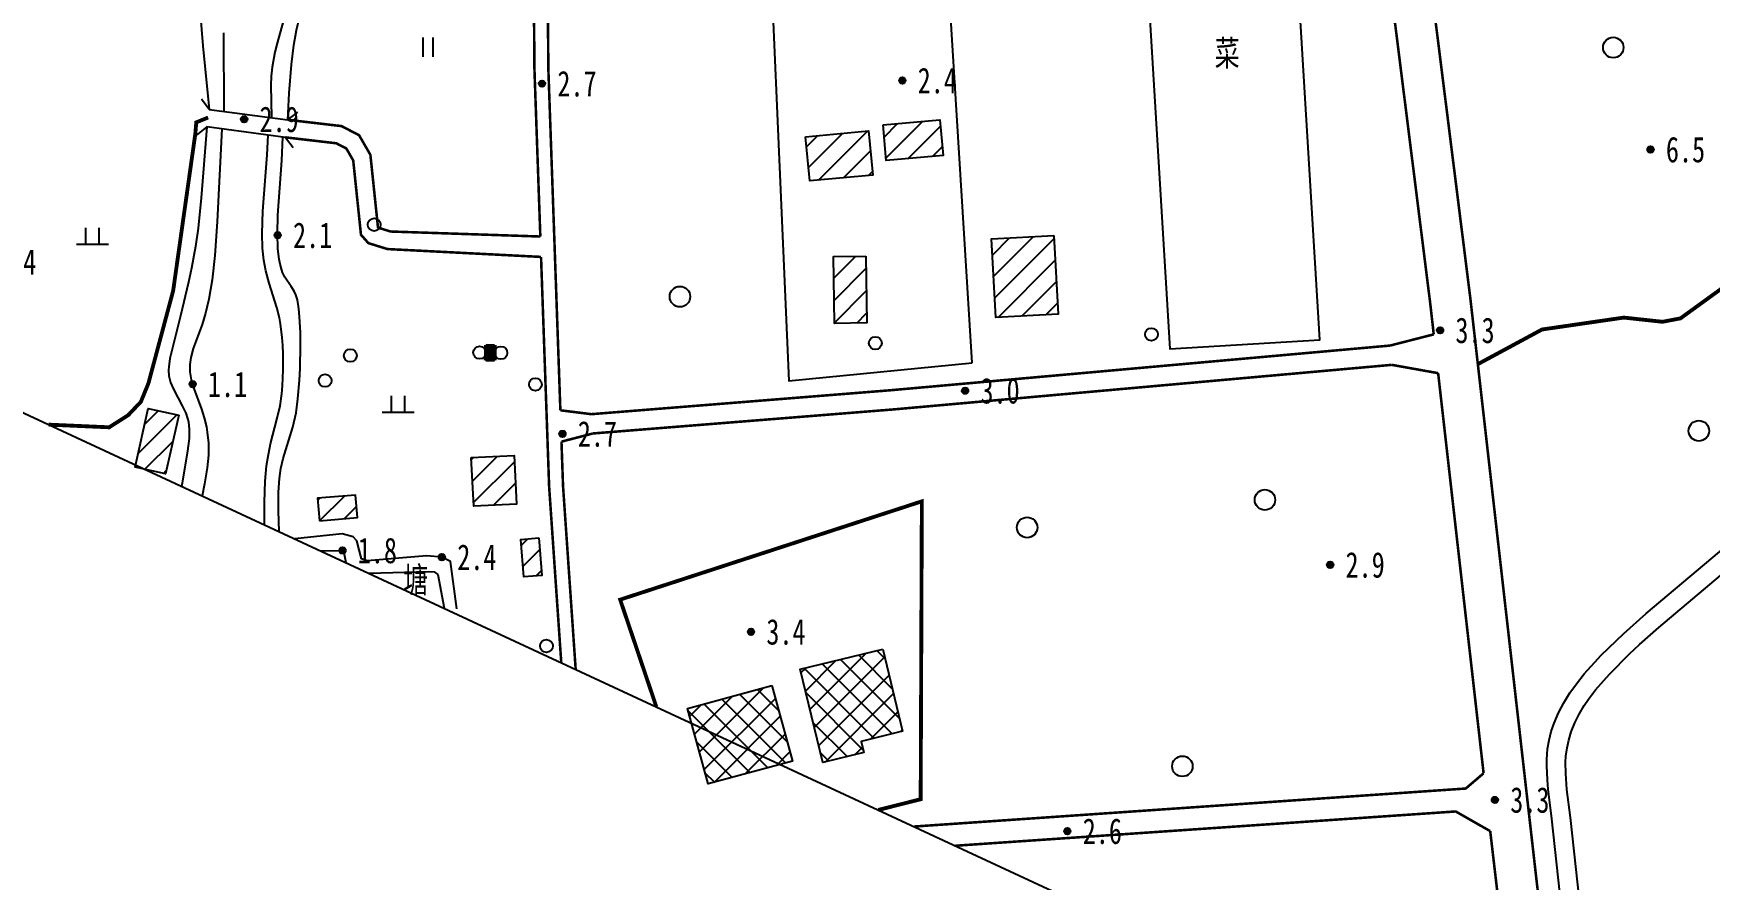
# Model space of a CAD drawing. Header units: metres. Extents: x 494039 to 619385, y 3351420 to 3402703.
# Drawn here: x 584467.6 to 584729.6, y 3394700.2 to 3394832.3 of the extents above; entities that cross this region are included whole.
import ezdxf
from ezdxf.enums import TextEntityAlignment as Align

# ---------------------------------------------------------------- set-up
doc = ezdxf.new("R2010")
doc.units = ezdxf.units.M
for name, pattern in [('2430', [0]), ('2450', [0]), ('4430', [0]), ('4440', [0]), ('8521', [0])]:
    doc.linetypes.add(name, pattern=pattern)
for name, color, linetype in [('210100', 130, 'Continuous'), ('230102', 141, 'Continuous'), ('310300', 8, 'Continuous'), ('310500', 8, 'Continuous'), ('330400', 8, 'Continuous'), ('380201', 8, '2430'), ('380202', 8, '2450'), ('420500', 8, 'Continuous'), ('430300', 8, 'Continuous'), ('430600', 8, '4440'), ('440300', 8, '4430'), ('510301', 8, 'Continuous'), ('510402', 8, 'Continuous'), ('720100', 8, 'Continuous'), ('760201', 8, '8521'), ('810302', 8, 'Continuous'), ('810501', 8, 'Continuous'), ('810600', 8, 'Continuous'), ('范围线', 8, 'Continuous')]:
    doc.layers.add(name, color=color, linetype=linetype)
pattern_1 = [(45, (0, 0), (-1.767766953, 1.767766953), []), (135, (0, 0), (-1.767766953, -1.767766953), [])]
pattern_2 = [(45, (0, 0), (-1.767766953, 1.767766953), [])]

# ---------------------------------------------------------------- blocks, each defined once
blk = doc.blocks.new('gc170')
at = {"linetype": 'Continuous'}
blk.add_circle((0, 0), 0.5, dxfattribs=at)
blk = doc.blocks.new('p_point')
for radius in [0.25, 0.2, 0.15, 0.1, 0.05]:
    blk.add_circle((0, 0), radius)
blk.add_point((0, 0))
blk = doc.blocks.new('vm')
at = {"linetype": 'Continuous'}
for p, q in [((1.25, 0), (-1.25, 0)), ((-0.5, 0), (-0.5, 1.3)), ((0.5, 1.3), (0.5, 0))]:
    blk.add_line(p, q, dxfattribs=at)
blk = doc.blocks.new('v1')
blk.add_circle((0, 0), 0.8)
blk = doc.blocks.new('ve')
at = {"color": 0, "linetype": 'Continuous'}
for p, q in [((-0.4, 1.5), (-0.4, 0)), ((0.4, 0), (0.4, 1.5))]:
    blk.add_line(p, q, dxfattribs=at)
blk = doc.blocks.new('1-3&1-4')
at = {"layer": '310300', "linetype": 'Continuous'}
h = blk.add_hatch(dxfattribs=at)
h.set_pattern_fill('ANSI31', color=8, scale=20, style=0)
h.set_pattern_definition(pattern_2)
h.paths.add_polyline_path([(584588.2771, 3394816.2001), (584598.1355, 3394817.1191), (584598.7793, 3394810.2132), (584588.9209, 3394809.2942)])
h = blk.add_hatch(dxfattribs=at)
h.set_pattern_fill('ANSI31', color=8, scale=20, style=0)
h.set_pattern_definition(pattern_2)
h.paths.add_polyline_path([(584600.401, 3394818.0562), (584609.2672, 3394818.8351), (584609.7574, 3394813.2549), (584600.8912, 3394812.4761)])
h = blk.add_hatch(dxfattribs=at)
h.set_pattern_fill('ANSI31', color=8, scale=20, style=0)
h.set_pattern_definition(pattern_2)
h.paths.add_polyline_path([(584627.0578, 3394800.7887), (584627.7429, 3394788.5072), (584618.0235, 3394787.965), (584617.3384, 3394800.2465)])
h = blk.add_hatch(dxfattribs=at)
h.set_pattern_fill('ANSI31', color=8, scale=20, style=0)
h.set_pattern_definition(pattern_2)
h.paths.add_polyline_path([(584597.6875, 3394797.5423), (584597.835, 3394787.1248), (584592.7816, 3394787.0533), (584592.6341, 3394797.4707)])
h = blk.add_hatch(dxfattribs=at)
h.set_pattern_fill('ANSI31', color=8, scale=20, style=0)
h.set_pattern_definition(pattern_2)
h.paths.add_polyline_path([(584490.2971, 3394772.6847), (584488.2415, 3394763.5196), (584483.474, 3394764.5888), (584485.5295, 3394773.7539)])
h = blk.add_hatch(dxfattribs=at)
h.set_pattern_fill('ANSI31', color=8, scale=20, style=0)
h.set_pattern_definition(pattern_2)
h.paths.add_polyline_path([(584536.0308, 3394766.0936), (584542.7145, 3394766.4278), (584543.0952, 3394758.8135), (584536.4115, 3394758.4793)])
h = blk.add_hatch(dxfattribs=at)
h.set_pattern_fill('ANSI31', color=8, scale=20, style=0)
h.set_pattern_definition(pattern_2)
h.paths.add_polyline_path([(584512.2894, 3394756.2188), (584518.2439, 3394756.7107), (584517.955, 3394760.2073), (584512.0006, 3394759.7154)])
h = blk.add_hatch(dxfattribs=at)
h.set_pattern_fill('ANSI31', color=8, scale=20, style=0)
h.set_pattern_definition(pattern_2)
h.paths.add_polyline_path([(584546.5978, 3394753.522), (584547.0663, 3394747.6681), (584544.2152, 3394747.4399), (584543.7467, 3394753.2938)])
at = {"layer": '310500', "linetype": 'Continuous'}
h = blk.add_hatch(dxfattribs=at)
h.set_pattern_fill('ANSI37', color=8, scale=20, style=0)
h.set_pattern_definition(pattern_1)
h.paths.add_polyline_path([(584600.3331, 3394736.1364), (584603.4453, 3394723.3209), (584596.9495, 3394721.7434), (584597.3761, 3394719.9867), (584590.952, 3394718.4267), (584587.4132, 3394732.9989)])
h = blk.add_hatch(dxfattribs=at)
h.set_pattern_fill('ANSI37', color=8, scale=20, style=0)
h.set_pattern_definition(pattern_1)
h.paths.add_polyline_path([(584583.0201, 3394730.4662), (584586.2333, 3394718.668), (584573.0583, 3394715.0799), (584569.8451, 3394726.878)])
at = {"layer": '210100', "color": 141, "linetype": 'Continuous', "flags": 128}
for points in [[(584497.4024, 3394820.1682), (584497.3603, 3394832.4484)], [(584507.5435, 3394837.6706), (584505.6646, 3394830.8216), (584505.3352, 3394829.3963), (584504.9181, 3394827.1031), (584504.7545, 3394825.6567), (584504.6885, 3394824.2622), (584504.7895, 3394819.1908)]]:
    blk.add_lwpolyline(points, dxfattribs=at)
at = {"layer": '210100', "color": 141, "linetype": 'Continuous', "elevation": 0.9436, "flags": 128}
for points in [[(584497.0135, 3394817.4301), (584496.3064, 3394802.9511), (584495.9309, 3394797.6631), (584495.5087, 3394793.8441), (584494.9971, 3394790.8156), (584494.489, 3394788.6585), (584493.9447, 3394786.8761), (584492.5743, 3394783.1153), (584492.1956, 3394781.729), (584492.0281, 3394780.6227), (584492.0371, 3394779.462), (584492.2459, 3394778.2463), (584492.6477, 3394776.8782), (584493.8459, 3394773.6634), (584494.2878, 3394772.3032), (584494.6248, 3394770.8769), (584494.766, 3394770.039), (584494.9352, 3394768.3567), (584494.9445, 3394766.4344), (584494.7511, 3394764.4717), (584494.3173, 3394761.9869), (584493.9436, 3394760.1012)], [(584503.7002, 3394755.572), (584503.6973, 3394759.1105), (584503.8247, 3394762.4179), (584504.039, 3394764.804), (584504.205, 3394765.9877), (584504.6537, 3394768.2362), (584505.7054, 3394772.2369), (584506.1317, 3394774.1594), (584506.4031, 3394776.0181), (584506.5212, 3394777.2689), (584506.6376, 3394779.7863), (584506.6169, 3394782.3103), (584506.5567, 3394783.5696), (584506.4607, 3394784.8241), (584506.1918, 3394787.0007), (584506.0294, 3394787.9229), (584505.6518, 3394789.5401), (584504.4241, 3394793.305), (584503.8929, 3394795.2625), (584503.5976, 3394796.9416), (584503.4182, 3394798.8159), (584503.3575, 3394801.1102), (584503.4664, 3394804.5613), (584504.1067, 3394813.3984), (584504.2743, 3394816.4695)]]:
    blk.add_lwpolyline(points, dxfattribs=at)
at = {"layer": '230102', "color": 141, "linetype": 'Continuous', "elevation": 2.0093, "flags": 128}
for points in [[(584512.4423, 3394751.5137), (584512.4423, 3394751.5137), (584515.8884, 3394751.5732), (584516.1473, 3394750.9923), (584516.4024, 3394749.6753)], [(584520.0217, 3394747.9951), (584529.3548, 3394748.2706), (584530.2414, 3394748.2275), (584530.7961, 3394747.835), (584531.793, 3394742.5306)]]:
    blk.add_lwpolyline(points, dxfattribs=at)
at = {"layer": '310300', "color": 8, "linetype": 'Continuous', "flags": 128}
for points, elevation in [([(584588.2771, 3394816.2001), (584598.1355, 3394817.1191), (584598.7793, 3394810.2132), (584588.9209, 3394809.2942)], 5.5069), ([(584600.401, 3394818.0562), (584609.2672, 3394818.8351), (584609.7574, 3394813.2549), (584600.8912, 3394812.4761)], 4.5577), ([(584627.0578, 3394800.7887), (584627.7429, 3394788.5072), (584618.0235, 3394787.965), (584617.3384, 3394800.2465)], 6.1769), ([(584597.6875, 3394797.5423), (584597.835, 3394787.1248), (584592.7816, 3394787.0533), (584592.6341, 3394797.4707)], 4.5577), ([(584490.2971, 3394772.6847), (584488.2415, 3394763.5196), (584483.474, 3394764.5888), (584485.5295, 3394773.7539)], 4.6694), ([(584536.0308, 3394766.0936), (584542.7145, 3394766.4278), (584543.0952, 3394758.8135), (584536.4115, 3394758.4793)], 4.6694), ([(584512.2894, 3394756.2188), (584518.2439, 3394756.7107), (584517.955, 3394760.2073), (584512.0006, 3394759.7154)], 4.6694), ([(584546.5978, 3394753.522), (584547.0663, 3394747.6681), (584544.2152, 3394747.4399), (584543.7467, 3394753.2938)], 4.6694)]:
    blk.add_lwpolyline(points, close=True, dxfattribs=dict(at, elevation=elevation))
at = {"layer": '310500', "color": 8, "linetype": 'Continuous', "elevation": 15.7835, "flags": 128}
for points in [[(584600.3331, 3394736.1364), (584603.4453, 3394723.3209), (584596.9495, 3394721.7434), (584597.3761, 3394719.9867), (584590.952, 3394718.4267), (584587.4132, 3394732.9989)], [(584583.0201, 3394730.4662), (584586.2333, 3394718.668), (584573.0583, 3394715.0799), (584569.8451, 3394726.878)]]:
    blk.add_lwpolyline(points, close=True, dxfattribs=at)
at = {"layer": '330400', "color": 8, "linetype": 'Continuous', "flags": 128}
blk.add_lwpolyline([(584639.6996, 3394874.105), (584645.1889, 3394783.0495), (584668.63, 3394784.4626), (584663.1406, 3394875.5182)], close=True, dxfattribs=at)
at = {"layer": '380201', "color": 8, "linetype": '2430', "const_width": 0.6, "flags": 128}
blk.add_lwpolyline([(584599.6509, 3394711.0294), (584606.2654, 3394712.6988), (584606.4479, 3394759.245), (584559.2957, 3394743.8844), (584564.9553, 3394727.1359)], dxfattribs=at)
at = {"layer": '380202', "color": 8, "linetype": '2450', "elevation": 4.0033, "flags": 128}
blk.add_lwpolyline([(584614.3368, 3394780.8704), (584608.5309, 3394874.2528), (584581.5263, 3394872.4064), (584585.672, 3394778.0672)], close=True, dxfattribs=at)
at = {"layer": '420500', "color": 8, "linetype": 'Continuous', "const_width": 0.4, "flags": 128}
for points in [[(584546.8187, 3394800.6176), (584545.8955, 3394826.8331), (584545.6652, 3394857.9586), (584545.9912, 3394875.9175), (584545.6532, 3394889.9026), (584545.4795, 3394907.7506), (584542.9638, 3394927.3496)], [(584549.9507, 3394773.4674), (584548.0699, 3394826.8794), (584547.84, 3394857.9469), (584548.1663, 3394875.9241), (584547.8276, 3394889.9395), (584547.6533, 3394907.8452), (584546.3832, 3394924.2573)], [(584686.4546, 3394785.3306), (584685.8977, 3394790.25), (584678.0707, 3394852.5333)], [(584707.1585, 3394660.6964), (584702.4783, 3394700.3998), (584692.1724, 3394790.9994), (584684.3405, 3394853.3212)], [(584507.3528, 3394818.8516), (584515.7527, 3394817.8701), (584518.4925, 3394816.4432), (584520.2599, 3394813.3787), (584521.4406, 3394802.0606), (584521.5002, 3394801.9937), (584523.4078, 3394801.3999), (584546.8187, 3394800.6176)], [(584506.99, 3394816.1101), (584514.9282, 3394815.186), (584516.5027, 3394814.366), (584517.5742, 3394812.5079), (584518.7864, 3394800.8881), (584519.9483, 3394799.5846), (584522.9192, 3394798.6597), (584546.9308, 3394797.4322)], [(584694.2479, 3394716.757), (584687.1407, 3394779.2697)], [(584605.2432, 3394708.4333), (584691.4602, 3394714.3736), (584694.2479, 3394716.757)], [(584700.377, 3394664.27), (584695.2817, 3394707.7154)]]:
    blk.add_lwpolyline(points, dxfattribs=at)
for points, elevation in [([(584550.0911, 3394734.0362), (584548.1961, 3394761.5018), (584546.9308, 3394797.4322)], 2.893), ([(584679.6281, 3394783.5798), (584686.4546, 3394785.3306)], 3.4091), ([(584554.7923, 3394772.8617), (584601.6166, 3394776.6051), (584679.6281, 3394783.5798)], 3.4091), ([(584555.0333, 3394769.8468), (584601.8718, 3394773.5914), (584679.8974, 3394780.5674)], 3.4091), ([(584679.8974, 3394780.5674), (584687.1407, 3394779.2697)], 3.4091), ([(584554.7923, 3394772.8617), (584549.9507, 3394773.4674)], 3.4091), ([(584555.0333, 3394769.8468), (584550.1231, 3394768.571)], 3.4091), ([(584552.343, 3394732.9908), (584550.3681, 3394761.615), (584550.1231, 3394768.571)], 2.893), ([(584695.2817, 3394707.7154), (584689.8868, 3394710.7888), (584611.7012, 3394705.4354)], 2.8233)]:
    blk.add_lwpolyline(points, dxfattribs=dict(at, elevation=elevation))
at = {"layer": '430300', "color": 8, "linetype": 'Continuous'}
for p, q in [((584495.0692, 3394820.4769), (584493.8527, 3394822.0644)), ((584507.3528, 3394818.8516), (584508.9403, 3394820.0681)), ((584494.7065, 3394817.7354), (584493.119, 3394816.5189)), ((584506.99, 3394816.1101), (584508.2065, 3394814.5226))]:
    blk.add_line(p, q, dxfattribs=at)
at = {"layer": '430300', "color": 8, "linetype": 'Continuous', "flags": 128}
for points in [[(584495.0692, 3394820.4769), (584507.3528, 3394818.8516)], [(584506.99, 3394816.1101), (584494.7065, 3394817.7354)]]:
    blk.add_lwpolyline(points, dxfattribs=at)
at = {"layer": '430600', "color": 8, "linetype": '4440', "flags": 128}
for points in [[(584709.2454, 3394665.2511), (584707.2178, 3394688.5344), (584704.9151, 3394709.6297), (584704.3406, 3394714.2847), (584704.2116, 3394715.7476), (584704.1148, 3394717.9289), (584704.1239, 3394718.8914), (584704.2484, 3394720.5611), (584704.4785, 3394721.909), (584704.8108, 3394723.2572), (584705.2656, 3394724.5832), (584705.9693, 3394726.2066), (584706.7938, 3394727.7841), (584707.7214, 3394729.3021), (584708.7459, 3394730.7457), (584709.9852, 3394732.2816), (584711.6274, 3394734.1164), (584712.6481, 3394735.1843), (584716.1808, 3394738.6135), (584719.6676, 3394741.7067), (584733.4205, 3394753.2735), (584737.0124, 3394756.1936), (584739.3763, 3394757.9994), (584740.9968, 3394759.1451), (584742.4942, 3394760.1151), (584744.7534, 3394761.4457), (584747.3278, 3394762.8168), (584748.6355, 3394763.4589), (584750.7556, 3394764.4126), (584753.4626, 3394765.4272), (584755.2639, 3394765.9297), (584756.2475, 3394766.1433), (584758.2391, 3394766.4711), (584760.6602, 3394766.7085), (584761.8802, 3394766.7636), (584764.5101, 3394766.7153), (584769.4134, 3394766.2552), (584770.9593, 3394766.2406), (584772.1397, 3394766.3576), (584772.8029, 3394766.4933), (584773.5096, 3394766.7086), (584774.8215, 3394767.309), (584775.808, 3394767.939), (584776.9986, 3394768.9534), (584777.4948, 3394769.4914), (584778.161, 3394770.3724), (584778.7163, 3394771.3209), (584779.1799, 3394772.4181), (584779.4579, 3394773.4359), (584779.6315, 3394774.5795), (584779.6791, 3394775.9322), (584779.6052, 3394776.9905), (584779.479, 3394777.8143), (584779.1299, 3394779.2431), (584778.6528, 3394780.6385), (584778.3274, 3394781.4381), (584777.7039, 3394782.7842), (584777.0366, 3394784.057), (584774.6301, 3394788.22), (584774.0012, 3394789.3579), (584773.2352, 3394790.8976), (584772.5293, 3394792.6938), (584772.1171, 3394794.2151), (584771.9357, 3394795.1027), (584771.6305, 3394797.1342), (584771.4834, 3394798.5071), (584771.0635, 3394804.1131), (584770.3969, 3394812.0282), (584770.1459, 3394816.1151), (584770.1054, 3394818.4528), (584770.1439, 3394820.0471), (584770.5221, 3394826.4326)], [(584712.3182, 3394663.0646), (584710.1237, 3394688.8195), (584707.8287, 3394709.8448), (584707.2682, 3394714.2021), (584707.0781, 3394716.7066), (584707.0682, 3394718.5107), (584707.1221, 3394719.4048), (584707.3004, 3394720.7328), (584707.5505, 3394721.9053), (584707.9462, 3394723.2087), (584708.5194, 3394724.6269), (584709.2048, 3394726.0078), (584709.983, 3394727.3422), (584710.6231, 3394728.3086), (584711.7503, 3394729.805), (584713.8993, 3394732.2631), (584717.0264, 3394735.4001), (584718.6196, 3394736.8822), (584721.6508, 3394739.5565), (584734.9158, 3394750.7195), (584738.4223, 3394753.5795), (584740.9874, 3394755.545), (584742.5719, 3394756.6658), (584743.9923, 3394757.5885), (584746.359, 3394758.9824), (584748.7886, 3394760.268), (584750.0231, 3394760.8673), (584752.0257, 3394761.7508), (584753.0411, 3394762.1491), (584755.2872, 3394762.8767), (584756.1955, 3394763.1007), (584758.038, 3394763.4488), (584760.2822, 3394763.7168), (584762.5509, 3394763.8332), (584764.6435, 3394763.7934), (584770.2941, 3394763.3173), (584771.9537, 3394763.33), (584772.6803, 3394763.3982), (584773.5763, 3394763.556), (584774.8246, 3394763.9461), (584775.8639, 3394764.4215), (584776.4249, 3394764.7331), (584776.9723, 3394765.0747), (584778.0193, 3394765.8391), (584779.1705, 3394766.8836), (584780.0892, 3394767.9356), (584780.8275, 3394768.9828), (584781.454, 3394770.0934), (584782.0302, 3394771.477), (584782.3552, 3394772.6559), (584782.5766, 3394773.9896), (584782.6697, 3394775.4659), (584782.6119, 3394776.9409), (584782.4247, 3394778.2567), (584782.1026, 3394779.6155), (584781.8587, 3394780.4184), (584781.2776, 3394781.9976), (584780.5301, 3394783.6674), (584779.7436, 3394785.1766), (584777.3967, 3394789.2298), (584776.3079, 3394791.2724), (584775.6375, 3394792.7969), (584775.3587, 3394793.5837), (584774.9694, 3394795.0234), (584774.7972, 3394795.8631), (584774.6219, 3394796.9261), (584774.3471, 3394799.3011), (584773.9708, 3394804.3989), (584773.3163, 3394812.1685), (584773.0697, 3394816.1799), (584773.0302, 3394818.4743), (584773.068, 3394820.0338), (584773.4379, 3394826.2804)]]:
    blk.add_lwpolyline(points, dxfattribs=at)
at = {"layer": '440300', "color": 8, "linetype": '4430', "const_width": 0.6, "flags": 128}
blk.add_lwpolyline([(584693.3413, 3394780.6735), (584703.3885, 3394786.0934), (584716.1655, 3394787.9527), (584722.2127, 3394787.2955), (584725.0149, 3394787.8296), (584739.3429, 3394798.2129), (584759.8434, 3394815.3272), (584770.4312, 3394824.8322)], dxfattribs=at)
at = {"layer": '440300', "color": 8, "linetype": '4430', "const_width": 0.6, "elevation": 3.1389, "flags": 128}
blk.add_lwpolyline([(584469.9813, 3394771.2251), (584479.4327, 3394770.8099), (584482.3904, 3394772.693), (584484.3813, 3394774.7891), (584485.5539, 3394777.6482), (584489.4293, 3394792.1284), (584492.9028, 3394816.7096), (584493.0396, 3394818.4538), (584494.9016, 3394819.2097)], dxfattribs=at)
at = {"layer": '510402', "color": 8, "linetype": 'Continuous'}
for p, q in [((584538.3484, 3394783.6706), (584538.3203, 3394781.2708)), ((584539.67, 3394783.6551), (584538.3484, 3394783.6706)), ((584539.6419, 3394781.2553), (584539.67, 3394783.6551)), ((584538.3203, 3394781.2708), (584539.6419, 3394781.2553))]:
    blk.add_line(p, q, dxfattribs=at)
at = {"layer": '510402', "color": 8, "linetype": 'Continuous', "const_width": 2.4, "flags": 128}
blk.add_lwpolyline([(584539.9951, 3394782.4512), (584537.9952, 3394782.4747)], dxfattribs=at)
at = {"layer": '760201', "color": 8, "linetype": '8521', "flags": 128}
for points in [[(584507.3528, 3394818.8516), (584507.583, 3394823.0051), (584507.9275, 3394827.4776), (584508.2934, 3394830.5378), (584508.6981, 3394832.8838), (584509.1653, 3394834.8605), (584509.7687, 3394836.8529), (584510.5876, 3394839.0945), (584511.8722, 3394842.3882), (584512.0658, 3394842.9929), (584512.2708, 3394843.9322), (584512.3147, 3394844.7967), (584512.203, 3394845.7776), (584512.0732, 3394846.367), (584510.7567, 3394850.396), (584510.0536, 3394852.9433), (584509.4085, 3394855.8112), (584508.7631, 3394859.3216), (584508.4109, 3394861.5599), (584507.8356, 3394865.8168), (584507.1158, 3394872.4016), (584506.6265, 3394877.5429), (584506.039, 3394884.1639), (584504.8941, 3394898.1542), (584504.2407, 3394907.8655), (584503.8097, 3394915.4018), (584502.9189, 3394932.7478), (584502.639, 3394939.5569), (584502.4071, 3394949.2011), (584502.3775, 3394956.2756), (584502.4167, 3394958.8418), (584502.5993, 3394963.3147), (584502.87, 3394966.4866), (584503.2187, 3394969.0021), (584503.7585, 3394971.5681), (584504.2664, 3394973.2995), (584504.5652, 3394974.1535), (584505.0225, 3394975.3016), (584505.5454, 3394976.4485), (584507.3413, 3394980.1523), (584507.8747, 3394981.5065), (584508.2637, 3394982.8599), (584508.5356, 3394984.361), (584508.6998, 3394986.1712), (584508.728, 3394988.2762), (584508.6145, 3394990.5821), (584508.3209, 3394993.4409), (584508.1046, 3394995.0182), (584507.4219, 3394999.1155), (584506.8798, 3395001.9762), (584506.2668, 3395005.0584), (584505.6587, 3395007.8129), (584505.2208, 3395009.3142), (584504.7308, 3395010.5819), (584504.2804, 3395011.4736), (584503.7416, 3395012.3001), (584502.9571, 3395013.1842), (584502.2092, 3395013.8137), (584501.3075, 3395014.4198), (584500.1778, 3395015.0328), (584498.644, 3395015.6987), (584497.0323, 3395016.248), (584496.0511, 3395016.5201), (584494.0632, 3395016.9481), (584493.0589, 3395017.1075), (584491.0344, 3395017.3207), (584488.9944, 3395017.3904), (584487.9702, 3395017.3676), (584485.9167, 3395017.1932), (584484.8885, 3395017.0335), (584483.5171, 3395016.7338), (584482.7401, 3395016.5147), (584481.5677, 3395016.096), (584480.6416, 3395015.6411), (584479.9663, 3395015.1832), (584479.4532, 3395014.6994), (584479.0439, 3395014.1325), (584478.8852, 3395013.8169), (584478.6571, 3395013.1328), (584478.5769, 3395012.7118), (584478.5276, 3395011.8525), (584478.6288, 3395010.9678), (584478.7379, 3395010.538), (584479.0578, 3395009.7245), (584479.7462, 3395008.5984), (584480.4628, 3395007.7235), (584483.8129, 3395004.4173), (584484.7259, 3395003.3699), (584485.2494, 3395002.6278), (584485.542, 3395002.1193), (584485.9279, 3395001.2453), (584486.2417, 3395000.1914), (584486.434, 3394999.0952), (584486.5216, 3394997.69), (584486.4565, 3394996.2741), (584486.2858, 3394995.0576), (584485.9449, 3394993.5845), (584485.4916, 3394992.144), (584484.6655, 3394990.0285), (584482.049, 3394984.1776), (584481.639, 3394983.1479), (584481.0545, 3394981.4221), (584480.7093, 3394980.0273), (584480.5889, 3394979.3233), (584480.4871, 3394978.2571), (584480.4951, 3394977.1624), (584480.6334, 3394975.9262), (584480.9548, 3394974.4415), (584481.1716, 3394973.7044), (584481.7042, 3394972.2532), (584482.3954, 3394970.7675), (584482.8173, 3394969.9753), (584485.2058, 3394965.9575), (584485.7451, 3394965.0112), (584486.5168, 3394963.4839), (584486.9879, 3394962.3177), (584487.2117, 3394961.6096), (584487.4593, 3394960.5725), (584487.6896, 3394958.9855), (584487.7649, 3394957.9102), (584487.7673, 3394955.7263), (584487.6183, 3394953.5077), (584487.4335, 3394951.8265), (584486.9356, 3394948.4312), (584485.2783, 3394939.2419), (584484.6169, 3394935.1743), (584484.3217, 3394932.8282), (584484.2631, 3394932.0206), (584484.2764, 3394930.7084), (584484.412, 3394929.7879), (584484.6505, 3394929.0007), (584485.0187, 3394928.2035), (584485.4847, 3394927.4406), (584485.8866, 3394926.8869), (584486.7923, 3394925.8154), (584490.2991, 3394922.1888), (584491.1733, 3394921.1103), (584491.84, 3394920.0664), (584492.0943, 3394919.5701), (584492.5172, 3394918.5483), (584492.9685, 3394916.9531), (584493.2431, 3394915.2975), (584493.3999, 3394913.0184), (584493.3808, 3394910.679), (584493.1878, 3394907.6962), (584492.7303, 3394903.4541), (584491.8776, 3394896.7319), (584491.4344, 3394892.4749), (584491.2316, 3394888.6972), (584491.2089, 3394884.4563), (584491.38, 3394878.5731), (584491.5772, 3394874.3908), (584492.7423, 3394854.3735), (584493.6649, 3394835.4949), (584494.0616, 3394830.4291), (584495.0692, 3394820.4769)], [(584494.7065, 3394817.7354), (584493.8297, 3394806.6757), (584493.3256, 3394801.9153), (584492.9156, 3394799.063), (584492.2843, 3394795.6516), (584491.822, 3394793.492), (584490.583, 3394788.2386), (584489.0949, 3394782.4044), (584488.9159, 3394781.5824), (584488.7314, 3394780.2586), (584488.7108, 3394779.7564), (584488.7685, 3394778.8671), (584489.0246, 3394777.8277), (584489.4592, 3394776.7762), (584490.8442, 3394774.1878), (584491.3993, 3394773.0058), (584491.6766, 3394772.1998), (584491.8063, 3394771.6436), (584491.9384, 3394770.5079), (584491.9195, 3394769.0561), (584491.6964, 3394767.1398), (584490.841, 3394762.1022), (584490.7584, 3394761.5799)], [(584505.9973, 3394754.5056), (584505.8743, 3394757.7633), (584505.8977, 3394760.69), (584506.0449, 3394762.7972), (584506.2716, 3394764.3586), (584506.6339, 3394765.9529), (584508.1548, 3394770.8347), (584508.6413, 3394773.0936), (584508.9409, 3394775.2634), (584509.1877, 3394778.1833), (584509.2804, 3394780.018), (584509.3508, 3394783.7019), (584509.3232, 3394785.5498), (584509.1856, 3394788.1439), (584509.0712, 3394789.3171), (584508.8512, 3394790.7027), (584508.6113, 3394791.5288), (584508.3547, 3394792.103), (584507.8878, 3394792.833), (584506.8628, 3394794.2551), (584506.496, 3394795.0012), (584506.1349, 3394796.2919), (584505.9872, 3394797.0869), (584505.8025, 3394798.6876), (584505.7211, 3394801.1076), (584505.8054, 3394803.9482), (584506.4205, 3394812.5052), (584506.5885, 3394816.1633)], [(584533.7523, 3394742.4455), (584532.7874, 3394749.8388), (584531.4364, 3394750.5249), (584529.0639, 3394750.7261), (584519.7354, 3394749.9573), (584518.8942, 3394750.2776), (584518.1281, 3394753.0485), (584517.547, 3394753.7003), (584515.8284, 3394754.18), (584508.4397, 3394753.3718), (584508.4397, 3394753.3718)]]:
    blk.add_lwpolyline(points, dxfattribs=at)
at = {"layer": '范围线', "color": 8, "flags": 128}
blk.add_lwpolyline([(580974.9971, 3398172.2884), (580158.1729, 3397748.7629), (583102.2681, 3395406.1495), (589376.9328, 3392493.3034), (594318.9563, 3392016.403), (594002.9657, 3392059.9931), (593709.5027, 3392110.274), (593489.39, 3392154.2585), (593446.55, 3392164.1073), (593184.0367, 3392224.4585), (592856.0894, 3392311.9807), (592630.9821, 3392379.424), (592345.2786, 3392474.0542), (592112.8421, 3392558.6278), (591835.9381, 3392668.5492), (591571.4074, 3392783.2499), (591303.4331, 3392909.9936), (591275.2655, 3392923.316), (591065.2798, 3393031.2284), (591019.813, 3393054.5939), (590886.2864, 3393127.1825), (590776.1303, 3393189.2284), (589711.9005, 3393302.4152), (583546.9224, 3396125.8295)], close=True, dxfattribs=at)
at = {"layer": '510301', "color": 8, "linetype": 'Continuous', "xscale": 2, "yscale": 2}
for p in [(584520.8484, 3394802.4749, 3.0646), (584642.3383, 3394785.3225, 3.4091), (584517.1184, 3394782.0321, 2.6154), (584599.1773, 3394783.9639, 3.4091), (584513.186, 3394778.1076, 2.671), (584546.0487, 3394777.5082, 2.8864), (584547.7808, 3394736.6458, 2.8864)]:
    blk.add_blockref('gc170', p, dxfattribs=at)
at = {"layer": '510402', "color": 8, "linetype": 'Continuous', "xscale": 2, "yscale": 2}
for p in [(584537.3344, 3394782.4824), (584540.6559, 3394782.4435)]:
    blk.add_blockref('gc170', p, dxfattribs=at)
at = {"layer": '720100', "color": 8, "linetype": 'Continuous', "xscale": 2, "yscale": 2, "zscale": 2}
for p in [(584547.0808, 3394824.5, 2.7312), (584603.3985, 3394824.9948, 2.3777), (584500.5332, 3394818.9362, 2.9389), (584720.3454, 3394814.2105, 6.54), (584505.7657, 3394800.8215, 2.1046), (584687.4472, 3394785.9655, 3.3457), (584492.473, 3394777.5357, 1.1), (584613.2108, 3394776.5252, 3.0244), (584550.277, 3394769.7785, 2.7117), (584515.8884, 3394751.5732, 1.8184), (584531.4364, 3394750.5249, 2.4197), (584670.2712, 3394749.3223, 2.9457), (584579.7458, 3394738.8562, 3.3955), (584696.0172, 3394712.5898, 3.3046), (584629.1934, 3394707.7154, 2.6426)]:
    blk.add_blockref('p_point', p, dxfattribs=at)
at = {"layer": '810302', "color": 8, "linetype": 'Continuous', "xscale": 2, "yscale": 2}
for p in [(584476.8063, 3394799.3632, 3.0878), (584524.5801, 3394773.1323, 2.611)]:
    blk.add_blockref('vm', p, dxfattribs=at)
at = {"layer": '810501', "color": 8, "linetype": 'Continuous', "xscale": 2, "yscale": 2}
for p in [(584714.5147, 3394830.1404, 3.5681), (584568.6438, 3394791.2242, 3.5681), (584727.8929, 3394770.2602, 3.5681), (584660.0697, 3394759.4749, 3.5681), (584622.9, 3394755.163, 3.5681), (584647.1706, 3394717.8483, 3.5681)]:
    blk.add_blockref('v1', p, dxfattribs=at)
at = {"layer": '810600', "color": 8, "linetype": 'Continuous', "xscale": 2, "yscale": 2}
blk.add_blockref('ve', (584529.2595, 3394828.712, 3.5681), dxfattribs=at)
at = {"color": 8, "width": 0.75}
for s, p in [('菜', (584654.1648, 3394829.2838, 5.1036)), ('塘', (584527.3394, 3394746.9806, 2.0093))]:
    blk.add_text(s, height=4, dxfattribs=at).set_placement(p, align=Align.MIDDLE_CENTER)
at = {"layer": '720100', "color": 8, "width": 0.75}
for s, p in [('2.7', (584549.4808, 3394824.5, 2.7312)), ('2.4', (584605.7985, 3394824.9948, 2.3777)), ('2.9', (584502.9332, 3394818.9362, 2.9389)), ('6.5', (584722.7454, 3394814.2105, 6.54)), ('2.1', (584508.1657, 3394800.8215, 2.1046)), ('2.4', (584461.9093, 3394796.6463, 2.4104)), ('3.3', (584689.8472, 3394785.9655, 3.3457)), ('1.1', (584494.873, 3394777.5357, 1.1)), ('3.0', (584615.6108, 3394776.5252, 3.0244)), ('2.7', (584552.677, 3394769.7785, 2.7117)), ('1.8', (584518.2884, 3394751.5732, 1.8184)), ('2.4', (584533.8364, 3394750.5249, 2.4197)), ('2.9', (584672.6712, 3394749.3223, 2.9457)), ('3.4', (584582.1458, 3394738.8562, 3.3955)), ('3.3', (584698.4172, 3394712.5898, 3.3046)), ('2.6', (584631.5934, 3394707.7154, 2.6426))]:
    blk.add_text(s, height=4, dxfattribs=at).set_placement(p, align=Align.MIDDLE_LEFT)

msp = doc.modelspace()

# ---------------------------------------------------------------- block references
msp.add_blockref('1-3&1-4', (0, 0))

doc.saveas('drawing.dxf')
